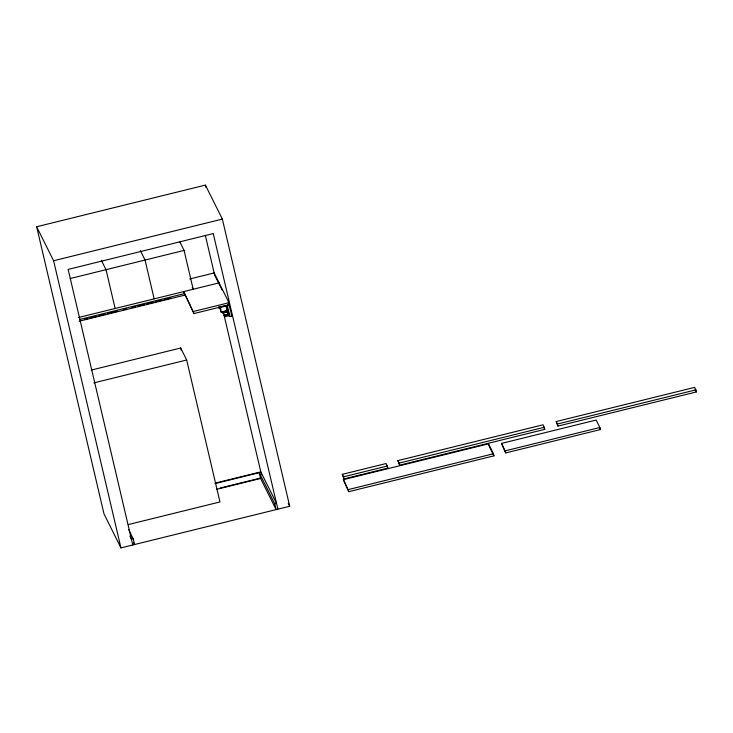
<?xml version="1.0" encoding="UTF-8"?>
<svg xmlns="http://www.w3.org/2000/svg" width="733" height="733" viewBox="0 0 733 733"><rect width="100%" height="100%" fill="white"/><g stroke="black" fill="none" stroke-linecap="round" stroke-linejoin="round"><path stroke-width="1.1" d="M36.65 226.754L205.405 185.101L222.356 219.094L289.709 506.246L120.954 547.899L104.004 513.906L36.65 226.754L53.61 260.746L120.954 547.899M53.61 260.746L222.356 219.094M70.258 278.513L184.075 250.42L193.173 289.205L192.238 287.318M189.783 278.952L214.146 272.942L228.998 302.72L229.493 304.8L194.016 313.559L183.626 291.624L194.016 313.559M78.275 317.572L219.103 282.865M80.025 319.396L184.148 293.695M84.442 319.414L87.758 318.589M89.976 318.04L96.619 316.399M98.836 315.859L105.488 314.219M107.696 313.669L117.665 311.204M123.208 309.839L126.525 309.024M132.068 307.658L135.385 306.834M137.602 306.284L144.254 304.644M146.463 304.103L153.115 302.463M155.323 301.914L161.975 300.273M164.192 299.724L170.835 298.084M79.127 321.228L185.458 294.978M193.521 311.47L228.998 302.72M229.337 304.497L227.212 305.029L229.924 316.61L232.059 316.079L228.339 302.5M220.862 306.761L226.286 305.423L229.163 314.457L228.32 314.109L229.163 314.457M227.981 314.75L227.734 314.255L224.188 315.126L224.435 315.621L227.981 314.75L227.028 310.691L221.119 312.157L219.781 307.026L220.028 307.521L226.534 305.918M226.286 305.423L227.377 310.05L228.21 310.407M226.983 312.038L226.47 310.38L226.983 312.038L222.85 313.055L222.328 311.406L222.575 311.901L226.121 311.03L225.874 310.526M226.717 310.884L227.303 310.737L226.103 306.183M222.603 312.56L226.735 311.543M224.188 315.126L224.701 316.784L228.843 315.758L228.568 314.604M91.249 370.083L180.684 348.01L186.668 359.995L219.964 501.949L128.312 524.571M93.916 382.883L186.668 359.995M215.392 483.074L260.811 471.869L276.524 503.379L274.747 503.818L259.216 472.675L214.98 483.597M220.074 488.05L261.058 477.934M216.345 489.387L260.582 478.466L276.112 509.609L274.747 503.818M342.338 474.333L386.099 463.531L387.336 466.014L387.821 468.103L344.07 478.896L342.338 474.333L344.07 478.896M397.918 460.617L543.016 424.801L544.262 427.284L544.747 429.364L399.65 465.18L397.918 460.617L399.65 465.18M556.265 421.53L694.627 387.381L695.864 389.864L696.35 391.944L557.987 426.093L556.265 421.53L557.987 426.093M343.575 476.816L387.336 466.014M399.155 463.1L544.262 427.284M557.501 424.013L695.864 389.864M343.401 479.648L488.499 443.832L493.446 453.754L493.932 455.844L348.835 491.66L343.401 479.648L348.835 491.66M501.555 443.392L596.167 420.046L599.878 427.486L600.364 429.575L505.761 452.921L501.555 443.392L505.761 452.921M133.553 542.539L134.56 544.546L133.195 538.755L131.427 539.195L129.906 536.144M348.349 489.571L493.446 453.754M505.275 450.841L599.878 427.486M695.113 389.461L696.35 391.944M599.438 427.706L600.364 429.575M543.51 426.881L544.747 429.364M489.479 446.91L493.932 455.844M386.584 465.62L387.821 468.103M215.136 276.02L222.062 289.911M231.06 314.081L232.059 316.079M227.377 310.05L227.624 310.545M227.056 310.233L227.303 310.737M227.028 310.691L226.781 310.196L227.734 314.255M228.43 313.605L229.924 316.61M228.843 315.758L228.32 314.109M220.743 308.84L220.99 309.335M219.011 307.933L219.259 308.428L218.828 306.577M179.851 241.936L184.075 250.42M288.216 503.25L289.709 506.246M140.351 250.622L145.052 260.05L154.15 298.844M101.328 260.252L106.028 269.68L115.127 308.474M128.687 529.721L133.195 538.755M488.499 443.832L488.984 445.911M205.405 185.101L205.918 187.318M277.88 509.169L213.248 233.589L68.151 269.405L132.783 544.986M224.435 315.621L224.701 316.784M205.35 235.412L214.732 275.416M223.327 312.084L261.489 474.764M222.575 311.901L222.85 313.055M259.216 472.675L260.582 478.466M220.028 307.521L221.119 312.157M180.684 348.01L181.207 350.227"/></g></svg>
